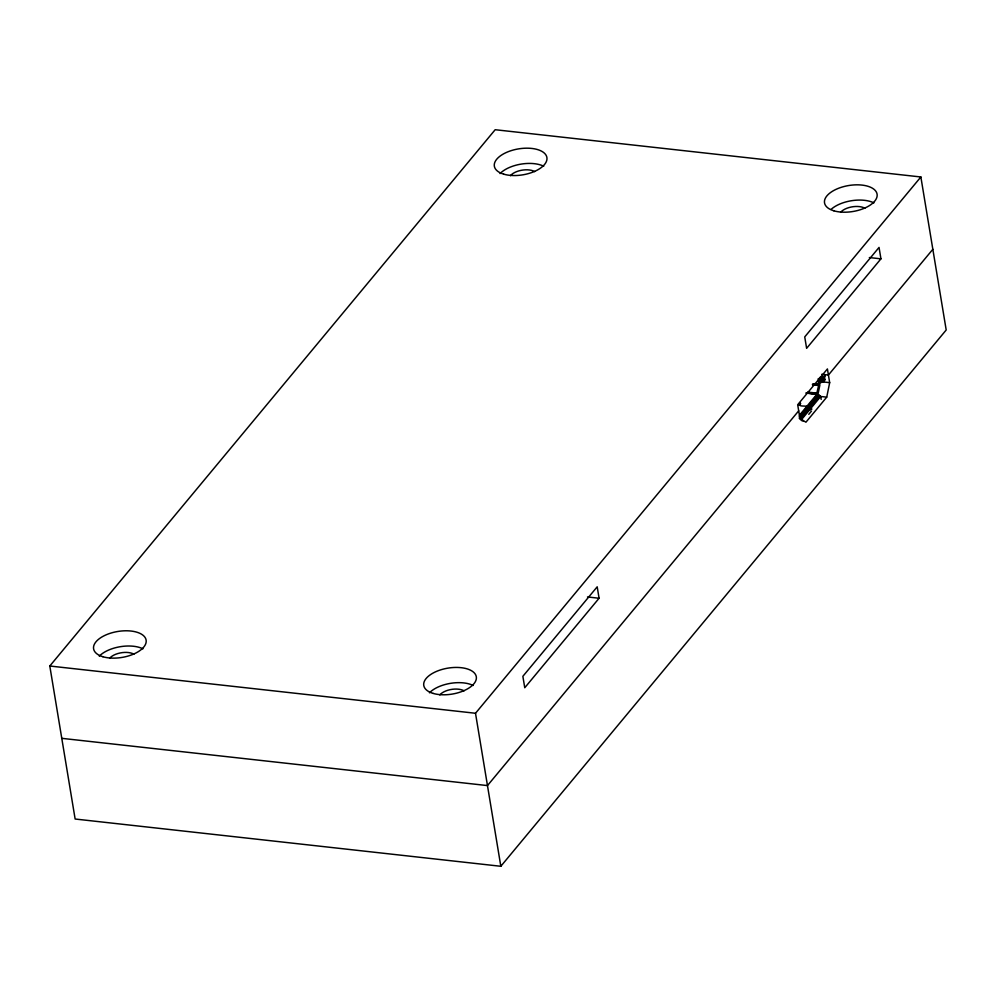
<?xml version="1.0" encoding="UTF-8"?>
<svg xmlns="http://www.w3.org/2000/svg" width="996" height="996" viewBox="0 0 996 996"><rect width="100%" height="100%" fill="white"/><g stroke="black" fill="none" stroke-linecap="round" stroke-linejoin="round"><path stroke-width="1.49" d="M807.544 392.997L816.757 394.018L805.876 393.034L816.558 394.304L818.625 385.489L818.426 382.688L823.53 381.767L824.738 379.551L824.09 377.97L824.601 378.791L822.435 378.181L818.065 378.916M811.815 409.256C810.607 403.529 796.252 408.522 800.261 403.243L800.51 403.853C799.477 402.596 799.776 405.833 800.56 403.318M799.489 405.098L799.302 404.911M826.73 397.155L829.68 382.651L827.415 368.943L797.684 404.737L799.95 418.445L805.926 422.217L826.73 397.155L819.496 396.346M817.928 394.615L819.82 385.303L819.534 381.344M799.377 405.011L799.85 405.198M799.29 404.799L799.651 405.16M49.8 666.013L495.174 129.717L920.864 176.977L946.2 329.987L500.826 866.283L75.136 819.023L49.8 666.013L475.503 713.26L920.864 176.977M599.082 598.247L524.755 687.738L522.863 676.321L597.189 586.818L599.082 598.247L587.503 596.953M880.937 258.836L806.623 348.326L804.731 336.909L879.045 247.419L880.937 258.836L869.359 257.553M798.692 410.838L487.467 785.583L61.777 738.335M932.841 249.299L828.423 375.031L821.787 374.297M799.427 415.282L816.832 394.329L819.285 395.312L821.115 397.379M799.302 416.614L817.666 394.503M818.5 394.839L799.178 418.108L802.154 420.897M799.962 418.581L819.285 395.312M800.672 419.179L819.994 395.91M808.777 414.324L811.491 411.062M809.91 410.115L811.416 409.057M823.817 377.845L824.601 378.791L822.111 376.936L823.219 377.845L822.435 378.181L823.07 381.991L824.738 379.551L824.713 380.235L823.592 377.584L822.435 376.899L819.471 377.609M822.447 381.841L829.68 382.651M814.056 383.647L818.662 384.157M814.093 383.958L818.7 384.468M812.562 384.12L818.7 384.805M812.537 384.468L818.675 385.153M812.487 384.817L818.625 385.489M807.856 392.125L817.069 393.146M807.781 392.449L816.994 393.47M807.669 392.735L816.882 393.769M803.361 420.86L801.27 419.876L820.592 396.62L821.19 399.384M824.178 381.269L822.41 380.858L823.53 381.767M822.721 380.659L823.879 381.555M822.435 376.899L823.518 377.808L821.787 377.048L822.733 376.949L823.082 379.04M823.281 377.297L823.941 378.256L823.592 377.584M821.638 378.505L822.273 382.315M820.754 378.741L821.389 382.551M819.845 378.903L820.48 382.713M818.936 378.953L819.559 382.763M818.276 380.186L818.7 382.725M475.503 713.26L500.826 866.283M824.439 374.596A4.432 3.349 39.7 0 1 820.044 377.708M510.413 175.682A14.205 7.009 -9.4 0 1 534.665 171.598M840.599 212.335A14.205 7.009 -9.4 0 1 864.852 208.251M439.821 694.922A14.205 7.009 -9.4 0 1 464.074 690.851M109.635 658.269A14.205 7.009 -9.4 0 1 133.9 654.198M831.112 209.372A26.618 13.147 -9.4 0 1 873.903 202.885M500.054 173.578A26.618 13.147 -9.4 0 1 543.716 166.232M429.45 692.818A26.618 13.147 -9.4 0 1 473.125 685.472M99.276 656.165A26.618 13.147 -9.4 0 1 142.938 648.819M825.236 374.683A5.329 4.021 39.7 0 1 822.422 378.704M503.69 174.151A26.618 13.147 -9.4 0 0 546.58 160.954A26.618 13.147 -9.4 0 0 511.633 150.496A26.618 13.147 -9.4 0 0 503.69 174.151M833.864 210.803A26.618 13.147 -9.4 0 0 876.766 197.606A26.618 13.147 -9.4 0 0 841.807 187.148A26.618 13.147 -9.4 0 0 833.864 210.803M433.086 693.39A26.618 13.147 -9.4 0 0 475.988 680.206A26.618 13.147 -9.4 0 0 441.029 669.748A26.618 13.147 -9.4 0 0 433.086 693.39M102.912 656.738A26.618 13.147 -9.4 0 0 145.802 643.553A26.618 13.147 -9.4 0 0 110.855 633.095A26.618 13.147 -9.4 0 0 102.912 656.738"/></g></svg>
